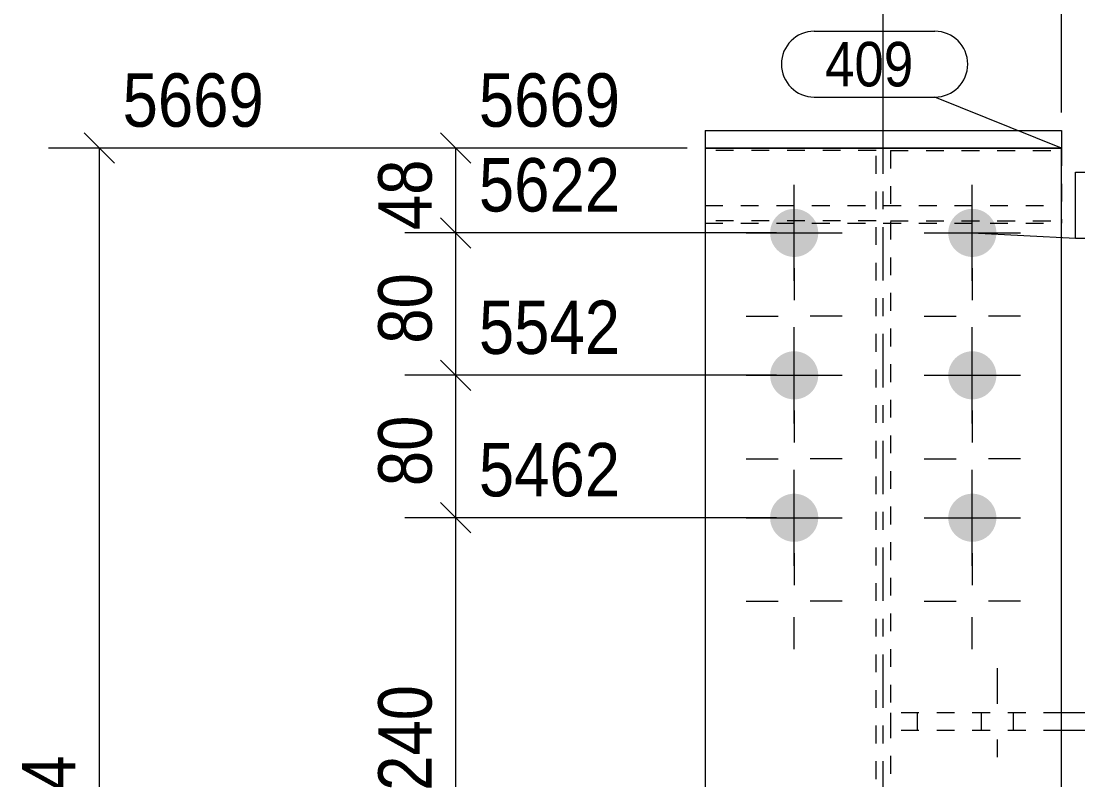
# Model space of a CAD drawing. Header units: millimetres. Extents: x 2 to 579, y 1 to 405.
# Drawn here: x 68.1 to 127.4, y 340.2 to 382.8 of the extents above; entities that cross this region are included whole.
import ezdxf

# ---------------------------------------------------------------- set-up
doc = ezdxf.new("R2010")
doc.units = ezdxf.units.MM
for name, pattern in [('XKITLINE00', [0]), ('XKITLINE01', [4, 1, -1, 1, -1]), ('XKITLINE02', [4, 2, -2]), ('XKITLINE03', [6, 3, -1, 1, -1])]:
    doc.linetypes.add(name, pattern=pattern)
for name, color, linetype, lineweight in [('Bolt', 3, 'Continuous', 0), ('BoltMark', 7, 'Continuous', 0), ('Dimensions', 7, 'Continuous', 0), ('Part', 2, 'Continuous', 0), ('PartMark', 7, 'Continuous', 0)]:
    doc.layers.add(name, color=color, linetype=linetype, lineweight=lineweight)
doc.styles.add('ARIAL', font='ARIAL.TTF')
doc.styles.add('ARIAL_NARROW', font='ARIALN.TTF')

# ---------------------------------------------------------------- blocks, each defined once
blk = doc.blocks.new('*A14')
at = {"layer": 'Bolt', "color": 3, "linetype": 'XKITLINE00', "lineweight": 0}
for p, q in [((111.45, 368.966), (111.45, 367.167)), ((121.45, 368.966), (121.45, 367.167)), ((108.75, 366.266), (110.548, 366.266)), ((114.15, 366.266), (112.352, 366.266)), ((118.75, 366.266), (120.548, 366.266)), ((124.15, 366.266), (122.352, 366.266)), ((111.45, 363.566), (111.45, 365.364)), ((121.45, 363.566), (121.45, 365.364)), ((111.45, 360.966), (111.45, 359.167)), ((121.45, 360.966), (121.45, 359.167)), ((108.75, 358.266), (110.548, 358.266)), ((114.15, 358.266), (112.352, 358.266)), ((118.75, 358.266), (120.548, 358.266)), ((124.15, 358.266), (122.352, 358.266)), ((111.45, 355.566), (111.45, 357.364)), ((121.45, 355.566), (121.45, 357.364)), ((111.45, 352.966), (111.45, 351.167)), ((121.45, 352.966), (121.45, 351.167)), ((108.75, 350.266), (110.548, 350.266)), ((114.15, 350.266), (112.352, 350.266)), ((118.75, 350.266), (120.548, 350.266)), ((124.15, 350.266), (122.352, 350.266)), ((111.45, 347.566), (111.45, 349.364)), ((121.45, 347.566), (121.45, 349.364))]:
    blk.add_line(p, q, dxfattribs=at)
blk = doc.blocks.new('*A15')
at = {"layer": 'Bolt'}
for points in [[(110.1, 370.982), (110.102, 371.015), (110.104, 371.048), (110.107, 371.081), (110.11, 371.114), (110.115, 371.147), (110.12, 371.18), (110.126, 371.212), (110.133, 371.245), (110.14, 371.277), (110.149, 371.309), (110.158, 371.341), (110.168, 371.372), (110.179, 371.404), (110.19, 371.435), (110.203, 371.465), (110.216, 371.496), (110.23, 371.526), (110.244, 371.556), (110.259, 371.585), (110.275, 371.614), (110.292, 371.643), (110.309, 371.671), (110.328, 371.699), (110.346, 371.726), (110.366, 371.753), (110.386, 371.779), (110.406, 371.805), (110.428, 371.831), (110.45, 371.855), (110.472, 371.88), (110.495, 371.903), (110.519, 371.927), (110.543, 371.949), (110.568, 371.971), (110.594, 371.992), (110.619, 372.013), (110.646, 372.033), (110.673, 372.053), (110.7, 372.071), (110.728, 372.089), (110.756, 372.107), (110.785, 372.123), (110.814, 372.139), (110.843, 372.155), (110.873, 372.169), (110.903, 372.183), (110.933, 372.196), (110.964, 372.208), (110.995, 372.22), (111.027, 372.231), (111.058, 372.241), (111.09, 372.25), (111.122, 372.258), (111.154, 372.266), (111.187, 372.273), (111.219, 372.279), (111.252, 372.284), (111.285, 372.289), (111.318, 372.292), (111.351, 372.295), (111.384, 372.297), (111.417, 372.298), (111.45, 372.299), (111.483, 372.298), (111.516, 372.297), (111.549, 372.295), (111.582, 372.292), (111.615, 372.289), (111.648, 372.284), (111.681, 372.279), (111.713, 372.273), (111.746, 372.266), (111.778, 372.258), (111.81, 372.25), (111.842, 372.241), (111.873, 372.231), (111.905, 372.22), (111.936, 372.208), (111.967, 372.196), (111.997, 372.183), (112.027, 372.169), (112.057, 372.155), (112.086, 372.139), (112.115, 372.123), (112.144, 372.107), (112.172, 372.089), (112.2, 372.071), (112.227, 372.053), (112.254, 372.033), (112.281, 372.013), (112.306, 371.992), (112.332, 371.971), (112.357, 371.949), (112.381, 371.927), (112.405, 371.903), (112.428, 371.88), (112.45, 371.855), (112.472, 371.831), (112.494, 371.805), (112.514, 371.779), (112.534, 371.753), (112.554, 371.726), (112.572, 371.699), (112.591, 371.671), (112.608, 371.643), (112.625, 371.614), (112.641, 371.585), (112.656, 371.556), (112.67, 371.526), (112.684, 371.496), (112.697, 371.465), (112.71, 371.435), (112.721, 371.404), (112.732, 371.372), (112.742, 371.341), (112.751, 371.309), (112.76, 371.277), (112.767, 371.245), (112.774, 371.212), (112.78, 371.18), (112.785, 371.147), (112.79, 371.114), (112.793, 371.081), (112.796, 371.048), (112.798, 371.015), (112.8, 370.982), (112.8, 370.949), (112.8, 370.916), (112.798, 370.883), (112.796, 370.85), (112.793, 370.817), (112.79, 370.784), (112.785, 370.751), (112.78, 370.718), (112.774, 370.685), (112.767, 370.653), (112.76, 370.621), (112.751, 370.589), (112.742, 370.557), (112.732, 370.525), (112.721, 370.494), (112.71, 370.463), (112.697, 370.432), (112.684, 370.402), (112.67, 370.372), (112.656, 370.342), (112.641, 370.312), (112.625, 370.283), (112.608, 370.255), (112.591, 370.227), (112.572, 370.199), (112.554, 370.171), (112.534, 370.145), (112.514, 370.118), (112.494, 370.092), (112.472, 370.067), (112.45, 370.042), (112.428, 370.018), (112.405, 369.994), (112.381, 369.971), (112.357, 369.949), (112.332, 369.927), (112.306, 369.905), (112.281, 369.885), (112.254, 369.864), (112.227, 369.845), (112.2, 369.826), (112.172, 369.808), (112.144, 369.791), (112.115, 369.774), (112.086, 369.758), (112.057, 369.743), (112.027, 369.728), (111.997, 369.715), (111.967, 369.702), (111.936, 369.689), (111.905, 369.678), (111.873, 369.667), (111.842, 369.657), (111.81, 369.648), (111.778, 369.639), (111.746, 369.632), (111.713, 369.625), (111.681, 369.619), (111.648, 369.613), (111.615, 369.609), (111.582, 369.605), (111.549, 369.602), (111.516, 369.6), (111.483, 369.599), (111.45, 369.599), (111.417, 369.599), (111.384, 369.6), (111.351, 369.602), (111.318, 369.605), (111.285, 369.609), (111.252, 369.613), (111.219, 369.619), (111.187, 369.625), (111.154, 369.632), (111.122, 369.639), (111.09, 369.648), (111.058, 369.657), (111.027, 369.667), (110.995, 369.678), (110.964, 369.689), (110.933, 369.702), (110.903, 369.715), (110.873, 369.728), (110.843, 369.743), (110.814, 369.758), (110.785, 369.774), (110.756, 369.791), (110.728, 369.808), (110.7, 369.826), (110.673, 369.845), (110.646, 369.864), (110.619, 369.885), (110.594, 369.905), (110.568, 369.927), (110.543, 369.949), (110.519, 369.971), (110.495, 369.994), (110.472, 370.018), (110.45, 370.042), (110.428, 370.067), (110.406, 370.092), (110.386, 370.118), (110.366, 370.145), (110.346, 370.171), (110.328, 370.199), (110.309, 370.227), (110.292, 370.255), (110.275, 370.283), (110.259, 370.312), (110.244, 370.342), (110.23, 370.372), (110.216, 370.402), (110.203, 370.432), (110.19, 370.463), (110.179, 370.494), (110.168, 370.525), (110.158, 370.557), (110.149, 370.589), (110.14, 370.621), (110.133, 370.653), (110.126, 370.685), (110.12, 370.718), (110.115, 370.751), (110.11, 370.784), (110.107, 370.817), (110.104, 370.85), (110.102, 370.883), (110.1, 370.916), (110.1, 370.949)], [(120.1, 370.982), (120.102, 371.015), (120.104, 371.048), (120.107, 371.081), (120.11, 371.114), (120.115, 371.147), (120.12, 371.18), (120.126, 371.212), (120.133, 371.245), (120.14, 371.277), (120.149, 371.309), (120.158, 371.341), (120.168, 371.372), (120.179, 371.404), (120.19, 371.435), (120.203, 371.465), (120.216, 371.496), (120.23, 371.526), (120.244, 371.556), (120.259, 371.585), (120.275, 371.614), (120.292, 371.643), (120.309, 371.671), (120.328, 371.699), (120.346, 371.726), (120.366, 371.753), (120.386, 371.779), (120.406, 371.805), (120.428, 371.831), (120.45, 371.855), (120.472, 371.88), (120.495, 371.903), (120.519, 371.927), (120.543, 371.949), (120.568, 371.971), (120.594, 371.992), (120.619, 372.013), (120.646, 372.033), (120.673, 372.053), (120.7, 372.071), (120.728, 372.089), (120.756, 372.107), (120.785, 372.123), (120.814, 372.139), (120.843, 372.155), (120.873, 372.169), (120.903, 372.183), (120.933, 372.196), (120.964, 372.208), (120.995, 372.22), (121.027, 372.231), (121.058, 372.241), (121.09, 372.25), (121.122, 372.258), (121.154, 372.266), (121.187, 372.273), (121.219, 372.279), (121.252, 372.284), (121.285, 372.289), (121.318, 372.292), (121.351, 372.295), (121.384, 372.297), (121.417, 372.298), (121.45, 372.299), (121.483, 372.298), (121.516, 372.297), (121.549, 372.295), (121.582, 372.292), (121.615, 372.289), (121.648, 372.284), (121.681, 372.279), (121.713, 372.273), (121.746, 372.266), (121.778, 372.258), (121.81, 372.25), (121.842, 372.241), (121.873, 372.231), (121.905, 372.22), (121.936, 372.208), (121.967, 372.196), (121.997, 372.183), (122.027, 372.169), (122.057, 372.155), (122.086, 372.139), (122.115, 372.123), (122.144, 372.107), (122.172, 372.089), (122.2, 372.071), (122.227, 372.053), (122.254, 372.033), (122.281, 372.013), (122.306, 371.992), (122.332, 371.971), (122.357, 371.949), (122.381, 371.927), (122.405, 371.903), (122.428, 371.88), (122.45, 371.855), (122.472, 371.831), (122.494, 371.805), (122.514, 371.779), (122.534, 371.753), (122.554, 371.726), (122.572, 371.699), (122.591, 371.671), (122.608, 371.643), (122.625, 371.614), (122.641, 371.585), (122.656, 371.556), (122.67, 371.526), (122.684, 371.496), (122.697, 371.465), (122.71, 371.435), (122.721, 371.404), (122.732, 371.372), (122.742, 371.341), (122.751, 371.309), (122.76, 371.277), (122.767, 371.245), (122.774, 371.212), (122.78, 371.18), (122.785, 371.147), (122.79, 371.114), (122.793, 371.081), (122.796, 371.048), (122.798, 371.015), (122.8, 370.982), (122.8, 370.949), (122.8, 370.916), (122.798, 370.883), (122.796, 370.85), (122.793, 370.817), (122.79, 370.784), (122.785, 370.751), (122.78, 370.718), (122.774, 370.685), (122.767, 370.653), (122.76, 370.621), (122.751, 370.589), (122.742, 370.557), (122.732, 370.525), (122.721, 370.494), (122.71, 370.463), (122.697, 370.432), (122.684, 370.402), (122.67, 370.372), (122.656, 370.342), (122.641, 370.312), (122.625, 370.283), (122.608, 370.255), (122.591, 370.227), (122.572, 370.199), (122.554, 370.171), (122.534, 370.145), (122.514, 370.118), (122.494, 370.092), (122.472, 370.067), (122.45, 370.042), (122.428, 370.018), (122.405, 369.994), (122.381, 369.971), (122.357, 369.949), (122.332, 369.927), (122.306, 369.905), (122.281, 369.885), (122.254, 369.864), (122.227, 369.845), (122.2, 369.826), (122.172, 369.808), (122.144, 369.791), (122.115, 369.774), (122.086, 369.758), (122.057, 369.743), (122.027, 369.728), (121.997, 369.715), (121.967, 369.702), (121.936, 369.689), (121.905, 369.678), (121.873, 369.667), (121.842, 369.657), (121.81, 369.648), (121.778, 369.639), (121.746, 369.632), (121.713, 369.625), (121.681, 369.619), (121.648, 369.613), (121.615, 369.609), (121.582, 369.605), (121.549, 369.602), (121.516, 369.6), (121.483, 369.599), (121.45, 369.599), (121.417, 369.599), (121.384, 369.6), (121.351, 369.602), (121.318, 369.605), (121.285, 369.609), (121.252, 369.613), (121.219, 369.619), (121.187, 369.625), (121.154, 369.632), (121.122, 369.639), (121.09, 369.648), (121.058, 369.657), (121.027, 369.667), (120.995, 369.678), (120.964, 369.689), (120.933, 369.702), (120.903, 369.715), (120.873, 369.728), (120.843, 369.743), (120.814, 369.758), (120.785, 369.774), (120.756, 369.791), (120.728, 369.808), (120.7, 369.826), (120.673, 369.845), (120.646, 369.864), (120.619, 369.885), (120.594, 369.905), (120.568, 369.927), (120.543, 369.949), (120.519, 369.971), (120.495, 369.994), (120.472, 370.018), (120.45, 370.042), (120.428, 370.067), (120.406, 370.092), (120.386, 370.118), (120.366, 370.145), (120.346, 370.171), (120.328, 370.199), (120.309, 370.227), (120.292, 370.255), (120.275, 370.283), (120.259, 370.312), (120.244, 370.342), (120.23, 370.372), (120.216, 370.402), (120.203, 370.432), (120.19, 370.463), (120.179, 370.494), (120.168, 370.525), (120.158, 370.557), (120.149, 370.589), (120.14, 370.621), (120.133, 370.653), (120.126, 370.685), (120.12, 370.718), (120.115, 370.751), (120.11, 370.784), (120.107, 370.817), (120.104, 370.85), (120.102, 370.883), (120.1, 370.916), (120.1, 370.949)], [(110.1, 362.982), (110.102, 363.015), (110.104, 363.048), (110.107, 363.081), (110.11, 363.114), (110.115, 363.147), (110.12, 363.18), (110.126, 363.212), (110.133, 363.245), (110.14, 363.277), (110.149, 363.309), (110.158, 363.341), (110.168, 363.372), (110.179, 363.404), (110.19, 363.435), (110.203, 363.465), (110.216, 363.496), (110.23, 363.526), (110.244, 363.556), (110.259, 363.585), (110.275, 363.614), (110.292, 363.643), (110.309, 363.671), (110.328, 363.699), (110.346, 363.726), (110.366, 363.753), (110.386, 363.779), (110.406, 363.805), (110.428, 363.831), (110.45, 363.855), (110.472, 363.88), (110.495, 363.903), (110.519, 363.927), (110.543, 363.949), (110.568, 363.971), (110.594, 363.992), (110.619, 364.013), (110.646, 364.033), (110.673, 364.053), (110.7, 364.071), (110.728, 364.089), (110.756, 364.107), (110.785, 364.123), (110.814, 364.139), (110.843, 364.155), (110.873, 364.169), (110.903, 364.183), (110.933, 364.196), (110.964, 364.208), (110.995, 364.22), (111.027, 364.231), (111.058, 364.241), (111.09, 364.25), (111.122, 364.258), (111.154, 364.266), (111.187, 364.273), (111.219, 364.279), (111.252, 364.284), (111.285, 364.289), (111.318, 364.292), (111.351, 364.295), (111.384, 364.297), (111.417, 364.298), (111.45, 364.299), (111.483, 364.298), (111.516, 364.297), (111.549, 364.295), (111.582, 364.292), (111.615, 364.289), (111.648, 364.284), (111.681, 364.279), (111.713, 364.273), (111.746, 364.266), (111.778, 364.258), (111.81, 364.25), (111.842, 364.241), (111.873, 364.231), (111.905, 364.22), (111.936, 364.208), (111.967, 364.196), (111.997, 364.183), (112.027, 364.169), (112.057, 364.155), (112.086, 364.139), (112.115, 364.123), (112.144, 364.107), (112.172, 364.089), (112.2, 364.071), (112.227, 364.053), (112.254, 364.033), (112.281, 364.013), (112.306, 363.992), (112.332, 363.971), (112.357, 363.949), (112.381, 363.927), (112.405, 363.903), (112.428, 363.88), (112.45, 363.855), (112.472, 363.831), (112.494, 363.805), (112.514, 363.779), (112.534, 363.753), (112.554, 363.726), (112.572, 363.699), (112.591, 363.671), (112.608, 363.643), (112.625, 363.614), (112.641, 363.585), (112.656, 363.556), (112.67, 363.526), (112.684, 363.496), (112.697, 363.465), (112.71, 363.435), (112.721, 363.404), (112.732, 363.372), (112.742, 363.341), (112.751, 363.309), (112.76, 363.277), (112.767, 363.245), (112.774, 363.212), (112.78, 363.18), (112.785, 363.147), (112.79, 363.114), (112.793, 363.081), (112.796, 363.048), (112.798, 363.015), (112.8, 362.982), (112.8, 362.949), (112.8, 362.916), (112.798, 362.883), (112.796, 362.85), (112.793, 362.817), (112.79, 362.784), (112.785, 362.751), (112.78, 362.718), (112.774, 362.685), (112.767, 362.653), (112.76, 362.621), (112.751, 362.589), (112.742, 362.557), (112.732, 362.525), (112.721, 362.494), (112.71, 362.463), (112.697, 362.432), (112.684, 362.402), (112.67, 362.372), (112.656, 362.342), (112.641, 362.312), (112.625, 362.283), (112.608, 362.255), (112.591, 362.227), (112.572, 362.199), (112.554, 362.171), (112.534, 362.145), (112.514, 362.118), (112.494, 362.092), (112.472, 362.067), (112.45, 362.042), (112.428, 362.018), (112.405, 361.994), (112.381, 361.971), (112.357, 361.949), (112.332, 361.927), (112.306, 361.905), (112.281, 361.885), (112.254, 361.864), (112.227, 361.845), (112.2, 361.826), (112.172, 361.808), (112.144, 361.791), (112.115, 361.774), (112.086, 361.758), (112.057, 361.743), (112.027, 361.728), (111.997, 361.715), (111.967, 361.702), (111.936, 361.689), (111.905, 361.678), (111.873, 361.667), (111.842, 361.657), (111.81, 361.648), (111.778, 361.639), (111.746, 361.632), (111.713, 361.625), (111.681, 361.619), (111.648, 361.613), (111.615, 361.609), (111.582, 361.605), (111.549, 361.602), (111.516, 361.6), (111.483, 361.599), (111.45, 361.599), (111.417, 361.599), (111.384, 361.6), (111.351, 361.602), (111.318, 361.605), (111.285, 361.609), (111.252, 361.613), (111.219, 361.619), (111.187, 361.625), (111.154, 361.632), (111.122, 361.639), (111.09, 361.648), (111.058, 361.657), (111.027, 361.667), (110.995, 361.678), (110.964, 361.689), (110.933, 361.702), (110.903, 361.715), (110.873, 361.728), (110.843, 361.743), (110.814, 361.758), (110.785, 361.774), (110.756, 361.791), (110.728, 361.808), (110.7, 361.826), (110.673, 361.845), (110.646, 361.864), (110.619, 361.885), (110.594, 361.905), (110.568, 361.927), (110.543, 361.949), (110.519, 361.971), (110.495, 361.994), (110.472, 362.018), (110.45, 362.042), (110.428, 362.067), (110.406, 362.092), (110.386, 362.118), (110.366, 362.145), (110.346, 362.171), (110.328, 362.199), (110.309, 362.227), (110.292, 362.255), (110.275, 362.283), (110.259, 362.312), (110.244, 362.342), (110.23, 362.372), (110.216, 362.402), (110.203, 362.432), (110.19, 362.463), (110.179, 362.494), (110.168, 362.525), (110.158, 362.557), (110.149, 362.589), (110.14, 362.621), (110.133, 362.653), (110.126, 362.685), (110.12, 362.718), (110.115, 362.751), (110.11, 362.784), (110.107, 362.817), (110.104, 362.85), (110.102, 362.883), (110.1, 362.916), (110.1, 362.949)], [(120.1, 362.982), (120.102, 363.015), (120.104, 363.048), (120.107, 363.081), (120.11, 363.114), (120.115, 363.147), (120.12, 363.18), (120.126, 363.212), (120.133, 363.245), (120.14, 363.277), (120.149, 363.309), (120.158, 363.341), (120.168, 363.372), (120.179, 363.404), (120.19, 363.435), (120.203, 363.465), (120.216, 363.496), (120.23, 363.526), (120.244, 363.556), (120.259, 363.585), (120.275, 363.614), (120.292, 363.643), (120.309, 363.671), (120.328, 363.699), (120.346, 363.726), (120.366, 363.753), (120.386, 363.779), (120.406, 363.805), (120.428, 363.831), (120.45, 363.855), (120.472, 363.88), (120.495, 363.903), (120.519, 363.927), (120.543, 363.949), (120.568, 363.971), (120.594, 363.992), (120.619, 364.013), (120.646, 364.033), (120.673, 364.053), (120.7, 364.071), (120.728, 364.089), (120.756, 364.107), (120.785, 364.123), (120.814, 364.139), (120.843, 364.155), (120.873, 364.169), (120.903, 364.183), (120.933, 364.196), (120.964, 364.208), (120.995, 364.22), (121.027, 364.231), (121.058, 364.241), (121.09, 364.25), (121.122, 364.258), (121.154, 364.266), (121.187, 364.273), (121.219, 364.279), (121.252, 364.284), (121.285, 364.289), (121.318, 364.292), (121.351, 364.295), (121.384, 364.297), (121.417, 364.298), (121.45, 364.299), (121.483, 364.298), (121.516, 364.297), (121.549, 364.295), (121.582, 364.292), (121.615, 364.289), (121.648, 364.284), (121.681, 364.279), (121.713, 364.273), (121.746, 364.266), (121.778, 364.258), (121.81, 364.25), (121.842, 364.241), (121.873, 364.231), (121.905, 364.22), (121.936, 364.208), (121.967, 364.196), (121.997, 364.183), (122.027, 364.169), (122.057, 364.155), (122.086, 364.139), (122.115, 364.123), (122.144, 364.107), (122.172, 364.089), (122.2, 364.071), (122.227, 364.053), (122.254, 364.033), (122.281, 364.013), (122.306, 363.992), (122.332, 363.971), (122.357, 363.949), (122.381, 363.927), (122.405, 363.903), (122.428, 363.88), (122.45, 363.855), (122.472, 363.831), (122.494, 363.805), (122.514, 363.779), (122.534, 363.753), (122.554, 363.726), (122.572, 363.699), (122.591, 363.671), (122.608, 363.643), (122.625, 363.614), (122.641, 363.585), (122.656, 363.556), (122.67, 363.526), (122.684, 363.496), (122.697, 363.465), (122.71, 363.435), (122.721, 363.404), (122.732, 363.372), (122.742, 363.341), (122.751, 363.309), (122.76, 363.277), (122.767, 363.245), (122.774, 363.212), (122.78, 363.18), (122.785, 363.147), (122.79, 363.114), (122.793, 363.081), (122.796, 363.048), (122.798, 363.015), (122.8, 362.982), (122.8, 362.949), (122.8, 362.916), (122.798, 362.883), (122.796, 362.85), (122.793, 362.817), (122.79, 362.784), (122.785, 362.751), (122.78, 362.718), (122.774, 362.685), (122.767, 362.653), (122.76, 362.621), (122.751, 362.589), (122.742, 362.557), (122.732, 362.525), (122.721, 362.494), (122.71, 362.463), (122.697, 362.432), (122.684, 362.402), (122.67, 362.372), (122.656, 362.342), (122.641, 362.312), (122.625, 362.283), (122.608, 362.255), (122.591, 362.227), (122.572, 362.199), (122.554, 362.171), (122.534, 362.145), (122.514, 362.118), (122.494, 362.092), (122.472, 362.067), (122.45, 362.042), (122.428, 362.018), (122.405, 361.994), (122.381, 361.971), (122.357, 361.949), (122.332, 361.927), (122.306, 361.905), (122.281, 361.885), (122.254, 361.864), (122.227, 361.845), (122.2, 361.826), (122.172, 361.808), (122.144, 361.791), (122.115, 361.774), (122.086, 361.758), (122.057, 361.743), (122.027, 361.728), (121.997, 361.715), (121.967, 361.702), (121.936, 361.689), (121.905, 361.678), (121.873, 361.667), (121.842, 361.657), (121.81, 361.648), (121.778, 361.639), (121.746, 361.632), (121.713, 361.625), (121.681, 361.619), (121.648, 361.613), (121.615, 361.609), (121.582, 361.605), (121.549, 361.602), (121.516, 361.6), (121.483, 361.599), (121.45, 361.599), (121.417, 361.599), (121.384, 361.6), (121.351, 361.602), (121.318, 361.605), (121.285, 361.609), (121.252, 361.613), (121.219, 361.619), (121.187, 361.625), (121.154, 361.632), (121.122, 361.639), (121.09, 361.648), (121.058, 361.657), (121.027, 361.667), (120.995, 361.678), (120.964, 361.689), (120.933, 361.702), (120.903, 361.715), (120.873, 361.728), (120.843, 361.743), (120.814, 361.758), (120.785, 361.774), (120.756, 361.791), (120.728, 361.808), (120.7, 361.826), (120.673, 361.845), (120.646, 361.864), (120.619, 361.885), (120.594, 361.905), (120.568, 361.927), (120.543, 361.949), (120.519, 361.971), (120.495, 361.994), (120.472, 362.018), (120.45, 362.042), (120.428, 362.067), (120.406, 362.092), (120.386, 362.118), (120.366, 362.145), (120.346, 362.171), (120.328, 362.199), (120.309, 362.227), (120.292, 362.255), (120.275, 362.283), (120.259, 362.312), (120.244, 362.342), (120.23, 362.372), (120.216, 362.402), (120.203, 362.432), (120.19, 362.463), (120.179, 362.494), (120.168, 362.525), (120.158, 362.557), (120.149, 362.589), (120.14, 362.621), (120.133, 362.653), (120.126, 362.685), (120.12, 362.718), (120.115, 362.751), (120.11, 362.784), (120.107, 362.817), (120.104, 362.85), (120.102, 362.883), (120.1, 362.916), (120.1, 362.949)], [(110.1, 354.982), (110.102, 355.015), (110.104, 355.048), (110.107, 355.081), (110.11, 355.114), (110.115, 355.147), (110.12, 355.18), (110.126, 355.212), (110.133, 355.245), (110.14, 355.277), (110.149, 355.309), (110.158, 355.341), (110.168, 355.372), (110.179, 355.404), (110.19, 355.435), (110.203, 355.465), (110.216, 355.496), (110.23, 355.526), (110.244, 355.556), (110.259, 355.585), (110.275, 355.614), (110.292, 355.643), (110.309, 355.671), (110.328, 355.699), (110.346, 355.726), (110.366, 355.753), (110.386, 355.779), (110.406, 355.805), (110.428, 355.831), (110.45, 355.855), (110.472, 355.88), (110.495, 355.903), (110.519, 355.927), (110.543, 355.949), (110.568, 355.971), (110.594, 355.992), (110.619, 356.013), (110.646, 356.033), (110.673, 356.053), (110.7, 356.071), (110.728, 356.089), (110.756, 356.107), (110.785, 356.123), (110.814, 356.139), (110.843, 356.155), (110.873, 356.169), (110.903, 356.183), (110.933, 356.196), (110.964, 356.208), (110.995, 356.22), (111.027, 356.231), (111.058, 356.241), (111.09, 356.25), (111.122, 356.258), (111.154, 356.266), (111.187, 356.273), (111.219, 356.279), (111.252, 356.284), (111.285, 356.289), (111.318, 356.292), (111.351, 356.295), (111.384, 356.297), (111.417, 356.298), (111.45, 356.299), (111.483, 356.298), (111.516, 356.297), (111.549, 356.295), (111.582, 356.292), (111.615, 356.289), (111.648, 356.284), (111.681, 356.279), (111.713, 356.273), (111.746, 356.266), (111.778, 356.258), (111.81, 356.25), (111.842, 356.241), (111.873, 356.231), (111.905, 356.22), (111.936, 356.208), (111.967, 356.196), (111.997, 356.183), (112.027, 356.169), (112.057, 356.155), (112.086, 356.139), (112.115, 356.123), (112.144, 356.107), (112.172, 356.089), (112.2, 356.071), (112.227, 356.053), (112.254, 356.033), (112.281, 356.013), (112.306, 355.992), (112.332, 355.971), (112.357, 355.949), (112.381, 355.927), (112.405, 355.903), (112.428, 355.88), (112.45, 355.855), (112.472, 355.831), (112.494, 355.805), (112.514, 355.779), (112.534, 355.753), (112.554, 355.726), (112.572, 355.699), (112.591, 355.671), (112.608, 355.643), (112.625, 355.614), (112.641, 355.585), (112.656, 355.556), (112.67, 355.526), (112.684, 355.496), (112.697, 355.465), (112.71, 355.435), (112.721, 355.404), (112.732, 355.372), (112.742, 355.341), (112.751, 355.309), (112.76, 355.277), (112.767, 355.245), (112.774, 355.212), (112.78, 355.18), (112.785, 355.147), (112.79, 355.114), (112.793, 355.081), (112.796, 355.048), (112.798, 355.015), (112.8, 354.982), (112.8, 354.949), (112.8, 354.916), (112.798, 354.883), (112.796, 354.85), (112.793, 354.817), (112.79, 354.784), (112.785, 354.751), (112.78, 354.718), (112.774, 354.685), (112.767, 354.653), (112.76, 354.621), (112.751, 354.589), (112.742, 354.557), (112.732, 354.525), (112.721, 354.494), (112.71, 354.463), (112.697, 354.432), (112.684, 354.402), (112.67, 354.372), (112.656, 354.342), (112.641, 354.312), (112.625, 354.283), (112.608, 354.255), (112.591, 354.227), (112.572, 354.199), (112.554, 354.171), (112.534, 354.145), (112.514, 354.118), (112.494, 354.092), (112.472, 354.067), (112.45, 354.042), (112.428, 354.018), (112.405, 353.994), (112.381, 353.971), (112.357, 353.949), (112.332, 353.927), (112.306, 353.905), (112.281, 353.885), (112.254, 353.864), (112.227, 353.845), (112.2, 353.826), (112.172, 353.808), (112.144, 353.791), (112.115, 353.774), (112.086, 353.758), (112.057, 353.743), (112.027, 353.728), (111.997, 353.715), (111.967, 353.702), (111.936, 353.689), (111.905, 353.678), (111.873, 353.667), (111.842, 353.657), (111.81, 353.648), (111.778, 353.639), (111.746, 353.632), (111.713, 353.625), (111.681, 353.619), (111.648, 353.613), (111.615, 353.609), (111.582, 353.605), (111.549, 353.602), (111.516, 353.6), (111.483, 353.599), (111.45, 353.599), (111.417, 353.599), (111.384, 353.6), (111.351, 353.602), (111.318, 353.605), (111.285, 353.609), (111.252, 353.613), (111.219, 353.619), (111.187, 353.625), (111.154, 353.632), (111.122, 353.639), (111.09, 353.648), (111.058, 353.657), (111.027, 353.667), (110.995, 353.678), (110.964, 353.689), (110.933, 353.702), (110.903, 353.715), (110.873, 353.728), (110.843, 353.743), (110.814, 353.758), (110.785, 353.774), (110.756, 353.791), (110.728, 353.808), (110.7, 353.826), (110.673, 353.845), (110.646, 353.864), (110.619, 353.885), (110.594, 353.905), (110.568, 353.927), (110.543, 353.949), (110.519, 353.971), (110.495, 353.994), (110.472, 354.018), (110.45, 354.042), (110.428, 354.067), (110.406, 354.092), (110.386, 354.118), (110.366, 354.145), (110.346, 354.171), (110.328, 354.199), (110.309, 354.227), (110.292, 354.255), (110.275, 354.283), (110.259, 354.312), (110.244, 354.342), (110.23, 354.372), (110.216, 354.402), (110.203, 354.432), (110.19, 354.463), (110.179, 354.494), (110.168, 354.525), (110.158, 354.557), (110.149, 354.589), (110.14, 354.621), (110.133, 354.653), (110.126, 354.685), (110.12, 354.718), (110.115, 354.751), (110.11, 354.784), (110.107, 354.817), (110.104, 354.85), (110.102, 354.883), (110.1, 354.916), (110.1, 354.949)], [(120.1, 354.982), (120.102, 355.015), (120.104, 355.048), (120.107, 355.081), (120.11, 355.114), (120.115, 355.147), (120.12, 355.18), (120.126, 355.212), (120.133, 355.245), (120.14, 355.277), (120.149, 355.309), (120.158, 355.341), (120.168, 355.372), (120.179, 355.404), (120.19, 355.435), (120.203, 355.465), (120.216, 355.496), (120.23, 355.526), (120.244, 355.556), (120.259, 355.585), (120.275, 355.614), (120.292, 355.643), (120.309, 355.671), (120.328, 355.699), (120.346, 355.726), (120.366, 355.753), (120.386, 355.779), (120.406, 355.805), (120.428, 355.831), (120.45, 355.855), (120.472, 355.88), (120.495, 355.903), (120.519, 355.927), (120.543, 355.949), (120.568, 355.971), (120.594, 355.992), (120.619, 356.013), (120.646, 356.033), (120.673, 356.053), (120.7, 356.071), (120.728, 356.089), (120.756, 356.107), (120.785, 356.123), (120.814, 356.139), (120.843, 356.155), (120.873, 356.169), (120.903, 356.183), (120.933, 356.196), (120.964, 356.208), (120.995, 356.22), (121.027, 356.231), (121.058, 356.241), (121.09, 356.25), (121.122, 356.258), (121.154, 356.266), (121.187, 356.273), (121.219, 356.279), (121.252, 356.284), (121.285, 356.289), (121.318, 356.292), (121.351, 356.295), (121.384, 356.297), (121.417, 356.298), (121.45, 356.299), (121.483, 356.298), (121.516, 356.297), (121.549, 356.295), (121.582, 356.292), (121.615, 356.289), (121.648, 356.284), (121.681, 356.279), (121.713, 356.273), (121.746, 356.266), (121.778, 356.258), (121.81, 356.25), (121.842, 356.241), (121.873, 356.231), (121.905, 356.22), (121.936, 356.208), (121.967, 356.196), (121.997, 356.183), (122.027, 356.169), (122.057, 356.155), (122.086, 356.139), (122.115, 356.123), (122.144, 356.107), (122.172, 356.089), (122.2, 356.071), (122.227, 356.053), (122.254, 356.033), (122.281, 356.013), (122.306, 355.992), (122.332, 355.971), (122.357, 355.949), (122.381, 355.927), (122.405, 355.903), (122.428, 355.88), (122.45, 355.855), (122.472, 355.831), (122.494, 355.805), (122.514, 355.779), (122.534, 355.753), (122.554, 355.726), (122.572, 355.699), (122.591, 355.671), (122.608, 355.643), (122.625, 355.614), (122.641, 355.585), (122.656, 355.556), (122.67, 355.526), (122.684, 355.496), (122.697, 355.465), (122.71, 355.435), (122.721, 355.404), (122.732, 355.372), (122.742, 355.341), (122.751, 355.309), (122.76, 355.277), (122.767, 355.245), (122.774, 355.212), (122.78, 355.18), (122.785, 355.147), (122.79, 355.114), (122.793, 355.081), (122.796, 355.048), (122.798, 355.015), (122.8, 354.982), (122.8, 354.949), (122.8, 354.916), (122.798, 354.883), (122.796, 354.85), (122.793, 354.817), (122.79, 354.784), (122.785, 354.751), (122.78, 354.718), (122.774, 354.685), (122.767, 354.653), (122.76, 354.621), (122.751, 354.589), (122.742, 354.557), (122.732, 354.525), (122.721, 354.494), (122.71, 354.463), (122.697, 354.432), (122.684, 354.402), (122.67, 354.372), (122.656, 354.342), (122.641, 354.312), (122.625, 354.283), (122.608, 354.255), (122.591, 354.227), (122.572, 354.199), (122.554, 354.171), (122.534, 354.145), (122.514, 354.118), (122.494, 354.092), (122.472, 354.067), (122.45, 354.042), (122.428, 354.018), (122.405, 353.994), (122.381, 353.971), (122.357, 353.949), (122.332, 353.927), (122.306, 353.905), (122.281, 353.885), (122.254, 353.864), (122.227, 353.845), (122.2, 353.826), (122.172, 353.808), (122.144, 353.791), (122.115, 353.774), (122.086, 353.758), (122.057, 353.743), (122.027, 353.728), (121.997, 353.715), (121.967, 353.702), (121.936, 353.689), (121.905, 353.678), (121.873, 353.667), (121.842, 353.657), (121.81, 353.648), (121.778, 353.639), (121.746, 353.632), (121.713, 353.625), (121.681, 353.619), (121.648, 353.613), (121.615, 353.609), (121.582, 353.605), (121.549, 353.602), (121.516, 353.6), (121.483, 353.599), (121.45, 353.599), (121.417, 353.599), (121.384, 353.6), (121.351, 353.602), (121.318, 353.605), (121.285, 353.609), (121.252, 353.613), (121.219, 353.619), (121.187, 353.625), (121.154, 353.632), (121.122, 353.639), (121.09, 353.648), (121.058, 353.657), (121.027, 353.667), (120.995, 353.678), (120.964, 353.689), (120.933, 353.702), (120.903, 353.715), (120.873, 353.728), (120.843, 353.743), (120.814, 353.758), (120.785, 353.774), (120.756, 353.791), (120.728, 353.808), (120.7, 353.826), (120.673, 353.845), (120.646, 353.864), (120.619, 353.885), (120.594, 353.905), (120.568, 353.927), (120.543, 353.949), (120.519, 353.971), (120.495, 353.994), (120.472, 354.018), (120.45, 354.042), (120.428, 354.067), (120.406, 354.092), (120.386, 354.118), (120.366, 354.145), (120.346, 354.171), (120.328, 354.199), (120.309, 354.227), (120.292, 354.255), (120.275, 354.283), (120.259, 354.312), (120.244, 354.342), (120.23, 354.372), (120.216, 354.402), (120.203, 354.432), (120.19, 354.463), (120.179, 354.494), (120.168, 354.525), (120.158, 354.557), (120.149, 354.589), (120.14, 354.621), (120.133, 354.653), (120.126, 354.685), (120.12, 354.718), (120.115, 354.751), (120.11, 354.784), (120.107, 354.817), (120.104, 354.85), (120.102, 354.883), (120.1, 354.916), (120.1, 354.949)]]:
    blk.add_hatch(color=3, dxfattribs=at).paths.add_polyline_path(points, flags=17)
at = {"layer": 'Bolt', "color": 3, "linetype": 'XKITLINE00', "lineweight": 0}
for p, q in [((111.45, 368.249), (111.45, 373.649)), ((121.45, 368.249), (121.45, 373.649)), ((108.75, 370.949), (114.15, 370.949)), ((118.75, 370.949), (124.15, 370.949)), ((111.45, 360.249), (111.45, 365.649)), ((121.45, 360.249), (121.45, 365.649)), ((108.75, 362.949), (114.15, 362.949)), ((118.75, 362.949), (124.15, 362.949)), ((111.45, 352.249), (111.45, 357.649)), ((121.45, 352.249), (121.45, 357.649)), ((108.75, 354.949), (114.15, 354.949)), ((118.75, 354.949), (124.15, 354.949))]:
    blk.add_line(p, q, dxfattribs=at)
blk = doc.blocks.new('*A17')
at = {"layer": 'Bolt'}
blk.add_hatch(color=3, dxfattribs=at).paths.add_polyline_path([(129.75, 343.996), (129.75, 342.996), (127.95, 342.996), (127.95, 343.996)], flags=17)
blk.add_hatch(color=3, dxfattribs=at).paths.add_polyline_path([(129.75, 343.996), (129.75, 342.996), (127.95, 342.996), (127.95, 343.996)], flags=17)
at = {"layer": 'Bolt', "color": 3, "linetype": 'XKITLINE02', "lineweight": 0}
for p, q in [((122.85, 346.496), (122.85, 341.496)), ((122.85, 346.496), (122.85, 341.496)), ((121.95, 343.996), (121.95, 342.996)), ((121.95, 343.996), (121.95, 342.996)), ((123.75, 343.996), (123.75, 342.996)), ((123.75, 343.996), (123.75, 342.996))]:
    blk.add_line(p, q, dxfattribs=at)
at = {"layer": 'Bolt', "color": 3, "linetype": 'XKITLINE00', "lineweight": 0}
for p, q in [((128.85, 346.496), (128.85, 341.496)), ((128.85, 346.496), (128.85, 341.496)), ((127.95, 343.996), (127.95, 342.996)), ((127.95, 343.996), (127.95, 342.996)), ((129.75, 343.996), (129.75, 342.996)), ((129.75, 343.996), (129.75, 342.996))]:
    blk.add_line(p, q, dxfattribs=at)
blk = doc.blocks.new('*A18')
at = {"layer": 'Part', "color": 7, "linetype": 'XKITLINE03', "lineweight": 0}
blk.add_line((116.45, 206.274), (116.45, 383.602), dxfattribs=at)
at = {"layer": 'Part', "color": 2, "linetype": 'XKITLINE00', "lineweight": 0}
for p, q in [((126.45, 375.711), (106.45, 375.711)), ((106.45, 375.711), (106.45, 206.274)), ((126.45, 206.274), (126.45, 375.711))]:
    blk.add_line(p, q, dxfattribs=at)
at = {"layer": 'Part', "color": 7, "linetype": 'XKITLINE01', "lineweight": 0}
for p, q in [((116.05, 375.574), (106.45, 375.574)), ((116.05, 206.274), (116.05, 375.574)), ((116.85, 375.574), (116.85, 206.274)), ((116.85, 375.574), (126.45, 375.574)), ((116.05, 371.629), (106.45, 371.629)), ((106.45, 371.492), (126.45, 371.492)), ((116.85, 371.629), (126.45, 371.629))]:
    blk.add_line(p, q, dxfattribs=at)
blk = doc.blocks.new('*A20')
at = {"layer": 'Part', "color": 2, "linetype": 'XKITLINE00', "lineweight": 0}
for p, q in [((106.45, 376.706), (106.45, 375.711)), ((106.45, 376.706), (126.45, 376.706)), ((126.45, 376.706), (126.45, 375.711)), ((106.45, 375.711), (126.45, 375.711))]:
    blk.add_line(p, q, dxfattribs=at)
at = {"layer": 'Part', "color": 7, "linetype": 'XKITLINE01', "lineweight": 0}
for p, q in [((106.45, 375.711), (106.45, 371.492)), ((126.45, 375.711), (126.45, 371.492)), ((106.45, 372.487), (126.45, 372.487)), ((106.45, 371.492), (126.45, 371.492))]:
    blk.add_line(p, q, dxfattribs=at)
blk = doc.blocks.new('*A23')
at = {"layer": 'Part', "color": 7, "linetype": 'XKITLINE01', "lineweight": 0}
for p, q in [((116.85, 343.996), (116.85, 342.996)), ((126.45, 343.996), (116.85, 343.996)), ((118.35, 343.996), (118.35, 342.996)), ((126.45, 342.996), (116.85, 342.996))]:
    blk.add_line(p, q, dxfattribs=at)
at = {"layer": 'Part', "color": 2, "linetype": 'XKITLINE00', "lineweight": 0}
for p, q in [((131.85, 343.996), (126.45, 343.996)), ((131.85, 343.996), (131.85, 342.996)), ((131.85, 342.996), (126.45, 342.996))]:
    blk.add_line(p, q, dxfattribs=at)
blk = doc.blocks.new('*A64')
at = {"layer": 'Dimensions', "color": 7, "linetype": 'XKITLINE00', "lineweight": 0}
for p, q in [((116.45, 376.711), (116.45, 390.4)), ((126.45, 377.706), (126.45, 390.4)), ((117.299, 388.399), (115.601, 386.701)), ((127.299, 388.399), (125.601, 386.701)), ((116.45, 387.55), (126.45, 387.55))]:
    blk.add_line(p, q, dxfattribs=at)
at = {"layer": 'Dimensions', "color": 3}
for p in [(116.45, 387.55), (126.45, 387.55)]:
    blk.add_point(p, dxfattribs=at)
at = {"layer": 'Dimensions', "color": 3, "style": 'ARIAL', "width": 0.85}
blk.add_text('100', height=3, dxfattribs=at).set_placement((118.112, 388.9))
blk = doc.blocks.new('*A72')
at = {"layer": 'Dimensions', "color": 7, "linetype": 'XKITLINE00', "lineweight": 0}
for p, q in [((71.601, 376.56), (73.299, 374.863)), ((105.45, 375.711), (69.6, 375.711)), ((72.45, 302.274), (72.45, 375.711))]:
    blk.add_line(p, q, dxfattribs=at)
at = {"layer": 'Dimensions', "color": 3}
blk.add_point((72.45, 375.711), dxfattribs=at)
at = {"layer": 'Dimensions', "color": 3, "style": 'ARIAL', "width": 0.85}
blk.add_text('5669', height=3, dxfattribs=at).set_placement((73.75, 376.911))
blk.add_text('734', height=3, rotation=90.00021, dxfattribs=at).set_placement((71.1, 335.655))
blk = doc.blocks.new('*A76')
at = {"layer": 'Dimensions', "color": 7, "linetype": 'XKITLINE00', "lineweight": 0}
for p, q in [((91.601, 355.797), (93.299, 354.1)), ((110.45, 354.949), (89.6, 354.949)), ((92.45, 330.949), (92.45, 354.949)), ((91.601, 331.797), (93.299, 330.1)), ((110.45, 330.949), (89.6, 330.949))]:
    blk.add_line(p, q, dxfattribs=at)
at = {"layer": 'Dimensions', "color": 3}
for p in [(92.45, 354.949), (92.45, 330.949)]:
    blk.add_point(p, dxfattribs=at)
at = {"layer": 'Dimensions', "color": 3, "style": 'ARIAL', "width": 0.85}
blk.add_text('5462', height=3, dxfattribs=at).set_placement((93.75, 356.149))
blk.add_text('240', height=3, rotation=90.00021, dxfattribs=at).set_placement((91.1, 339.611))
blk = doc.blocks.new('*A77')
at = {"layer": 'Dimensions', "color": 7, "linetype": 'XKITLINE00', "lineweight": 0}
for p, q in [((91.601, 363.797), (93.299, 362.1)), ((110.45, 362.949), (89.6, 362.949)), ((92.45, 354.949), (92.45, 362.949)), ((91.601, 355.797), (93.299, 354.1)), ((110.45, 354.949), (89.6, 354.949))]:
    blk.add_line(p, q, dxfattribs=at)
at = {"layer": 'Dimensions', "color": 3}
for p in [(92.45, 362.949), (92.45, 354.949)]:
    blk.add_point(p, dxfattribs=at)
at = {"layer": 'Dimensions', "color": 3, "style": 'ARIAL', "width": 0.85}
blk.add_text('5542', height=3, dxfattribs=at).set_placement((93.75, 364.149))
blk.add_text('80', height=3, rotation=90.00021, dxfattribs=at).set_placement((91.1, 356.724))
blk = doc.blocks.new('*A78')
at = {"layer": 'Dimensions', "color": 7, "linetype": 'XKITLINE00', "lineweight": 0}
for p, q in [((91.601, 371.797), (93.299, 370.1)), ((110.45, 370.949), (89.6, 370.949)), ((92.45, 362.949), (92.45, 370.949)), ((91.601, 363.797), (93.299, 362.1)), ((110.45, 362.949), (89.6, 362.949))]:
    blk.add_line(p, q, dxfattribs=at)
at = {"layer": 'Dimensions', "color": 3}
for p in [(92.45, 370.949), (92.45, 362.949)]:
    blk.add_point(p, dxfattribs=at)
at = {"layer": 'Dimensions', "color": 3, "style": 'ARIAL', "width": 0.85}
blk.add_text('5622', height=3, dxfattribs=at).set_placement((93.75, 372.149))
blk.add_text('80', height=3, rotation=90.00021, dxfattribs=at).set_placement((91.1, 364.724))
blk = doc.blocks.new('*A79')
at = {"layer": 'Dimensions', "color": 7, "linetype": 'XKITLINE00', "lineweight": 0}
for p, q in [((91.601, 376.56), (93.299, 374.863)), ((105.45, 375.711), (89.6, 375.711)), ((92.45, 370.949), (92.45, 375.711)), ((91.601, 371.797), (93.299, 370.1)), ((110.45, 370.949), (89.6, 370.949))]:
    blk.add_line(p, q, dxfattribs=at)
at = {"layer": 'Dimensions', "color": 3}
for p in [(92.45, 375.711), (92.45, 370.949)]:
    blk.add_point(p, dxfattribs=at)
at = {"layer": 'Dimensions', "color": 3, "style": 'ARIAL', "width": 0.85}
blk.add_text('5669', height=3, dxfattribs=at).set_placement((93.75, 376.911))
blk.add_text('48', height=3, rotation=90.00021, dxfattribs=at).set_placement((91.1, 371.105))
blk = doc.blocks.new('*A80')
at = {"layer": 'BoltMark', "color": 7, "linetype": 'XKITLINE00', "lineweight": 0}
for p, q in [((127.246, 374.352), (139.062, 374.352)), ((127.246, 370.652), (127.246, 374.352)), ((139.062, 370.652), (139.062, 374.352)), ((121.45, 370.949), (127.246, 370.652)), ((127.246, 370.652), (139.062, 370.652))]:
    blk.add_line(p, q, dxfattribs=at)
at = {"layer": 'BoltMark', "color": 3, "style": 'ARIAL_NARROW', "width": 0.85}
for s, p in [('12', (127.846, 371.252)), ('Ø27', (133.295, 371.252)), ('-', (131.636, 371.252))]:
    blk.add_text(s, height=2.5, dxfattribs=at).set_placement(p)
blk = doc.blocks.new('*A85')
at = {"layer": 'PartMark', "color": 7, "linetype": 'XKITLINE00', "lineweight": 0}
for p, q in [((112.581, 382.277), (119.344, 382.277)), ((112.581, 378.577), (119.344, 378.577)), ((126.45, 375.711), (119.344, 378.577))]:
    blk.add_line(p, q, dxfattribs=at)
for centre, start, end in [((112.581, 380.427), 90, 270), ((119.344, 380.427), 270, 90)]:
    blk.add_arc(centre, 1.85, start, end, dxfattribs=at)
at = {"layer": 'PartMark', "color": 3, "style": 'ARIAL', "width": 0.85}
blk.add_text('409', height=2.5, dxfattribs=at).set_placement((113.181, 379.177))

msp = doc.modelspace()

# ---------------------------------------------------------------- block references
at = {"lineweight": 0}
for name in ['*A64', '*A85', '*A72', '*A79', '*A20', '*A78', '*A80', '*A15', '*A14', '*A77', '*A76', '*A17', '*A23']:
    msp.add_blockref(name, (0, 0), dxfattribs=at)
at = {"layer": 'Part', "lineweight": 0}
msp.add_blockref('*A18', (0, 0), dxfattribs=at)

doc.saveas('drawing.dxf')
